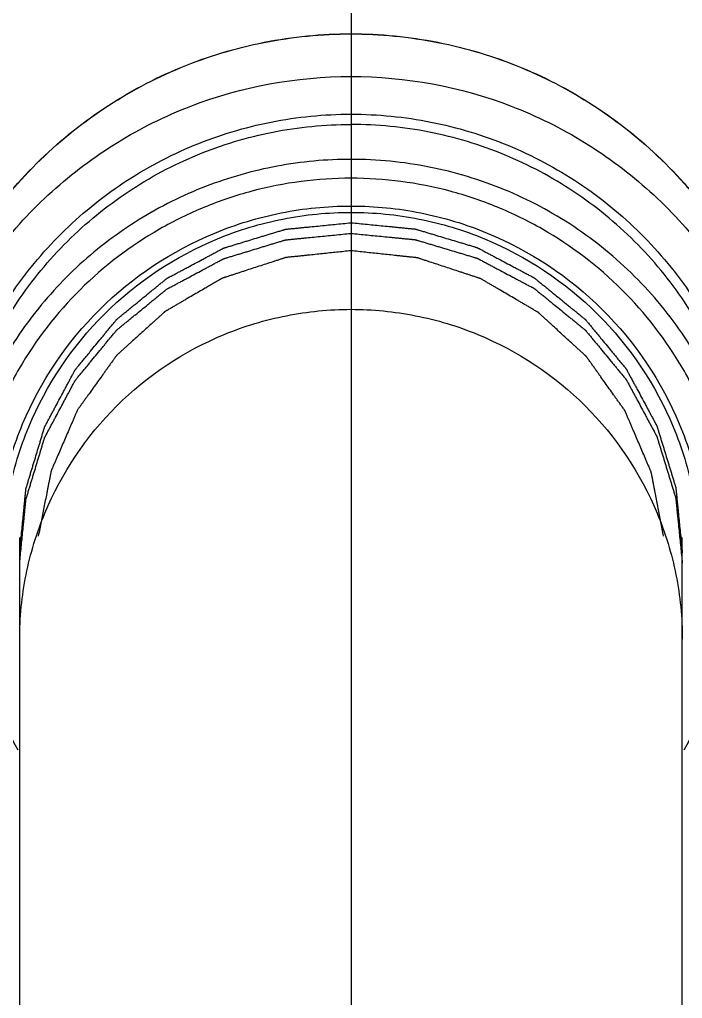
# Model space of a CAD drawing. Header units: millimetres. Extents: x 18456 to 179493, y -203649 to 469211.
# Drawn here: x 147819.13 to 147838.13, y 69177.69 to 69205.77 of the extents above; entities that cross this region are included whole.
import ezdxf

# ---------------------------------------------------------------- set-up
doc = ezdxf.new("R2010")
doc.units = ezdxf.units.MM
doc.layers.add('X-평면도(기본형)$0$FUR', color=6, linetype='Continuous', true_color=0xff00ff)
doc.layers.add('X-평면도(기본형)$0$TIL', color=5, linetype='Continuous', true_color=0x0000ff)

# ---------------------------------------------------------------- blocks, each defined once
blk = doc.blocks.new('X-평면도(기본형)$0$A$C5C7666B6')
at = {"layer": 'X-평면도(기본형)$0$FUR'}
for p, q in [((94.3, 134.855), (499.834, 134.855)), ((94.3, 115.855), (499.834, 115.855))]:
    blk.add_line(p, q, dxfattribs=at)
at = {"layer": 'X-평면도(기본형)$0$FUR', "color": 1, "true_color": 0xff0000}
blk.add_line((600.324, 125.355), (-4.7, 125.355), dxfattribs=at)
at = {"layer": 'X-평면도(기본형)$0$FUR', "color": 8, "true_color": 0x808080}
for p, q in [((509.342, 125.375), (509.342, 125.355)), ((509.342, 125.355), (509.342, 125.335))]:
    blk.add_line(p, q, dxfattribs=at)
at = {"layer": 'X-평면도(기본형)$0$FUR'}
for points, knots in [([(506.488, 225.349), (509.723, 225.311), (516.193, 224.918), (525.79, 223.384), (535.195, 220.92), (547.348, 216.43), (561.636, 208.617), (574.137, 198.174), (582.777, 188.498), (588.53, 180.634), (593.493, 172.245), (598.991, 160.477), (603.681, 144.84), (605.577, 125.355), (603.681, 105.871), (598.991, 90.234), (593.493, 78.466), (588.53, 70.077), (582.777, 62.213), (574.137, 52.536), (561.636, 42.093), (547.348, 34.281), (535.195, 29.791), (525.79, 27.326), (516.193, 25.793), (509.723, 25.4), (506.488, 25.362)], [0, 0, 0, 0, 9.704044, 19.408413, 29.114376, 38.822375, 58.223461, 77.637883, 87.362023, 97.089691, 106.820675, 116.55464, 136.006656, 155.464112, 174.921567, 194.373583, 204.107549, 213.838533, 223.566201, 233.29034, 252.704763, 272.105849, 281.813848, 291.519811, 301.22418, 310.928224, 310.928224, 310.928224, 310.928224]), ([(506.49, 225.355), (509.749, 225.355), (516.272, 225.034), (525.958, 223.591), (535.459, 221.202), (547.744, 216.791), (562.204, 209.035), (574.87, 198.596), (583.628, 188.894), (589.462, 180.999), (594.496, 172.568), (600.074, 160.73), (604.834, 144.985), (606.758, 125.355), (604.834, 105.726), (600.074, 89.981), (594.496, 78.143), (589.462, 69.712), (583.628, 61.817), (574.87, 52.115), (562.204, 41.676), (547.744, 33.92), (535.459, 29.508), (525.958, 27.119), (516.272, 25.677), (509.749, 25.355), (506.49, 25.355)], [0, 0, 0, 0, 9.777476, 19.555448, 29.334905, 39.116282, 58.663277, 78.223194, 88.020203, 97.820659, 107.62436, 117.430982, 137.027654, 156.629669, 176.231683, 195.828356, 205.634977, 215.438678, 225.239134, 235.036144, 254.59606, 274.143055, 283.924432, 293.703889, 303.481861, 313.259337, 313.259337, 313.259337, 313.259337]), ([(506.49, 25.355), (509.748, 25.355), (516.271, 25.677), (525.956, 27.119), (535.456, 29.508), (547.74, 33.919), (562.199, 41.675), (574.863, 52.114), (583.621, 61.815), (589.454, 69.71), (594.488, 78.142), (600.067, 89.98), (604.827, 105.725), (606.751, 125.355), (604.827, 144.985), (600.067, 160.731), (594.488, 172.569), (589.454, 181), (583.621, 188.896), (574.863, 198.597), (562.199, 209.036), (547.74, 216.791), (535.456, 221.203), (525.956, 223.591), (516.271, 225.034), (509.748, 225.355), (506.49, 225.355)], [0, 0, 0, 0, 9.776364, 19.553252, 29.331682, 39.112113, 58.657544, 78.216431, 88.013141, 97.81344, 107.617118, 117.423837, 137.020988, 156.6237, 176.226412, 195.823564, 205.630282, 215.43396, 225.234259, 235.030969, 254.589856, 274.135287, 283.915718, 293.694148, 303.471036, 313.2474, 313.2474, 313.2474, 313.2474]), ([(505.151, 223.355), (508.345, 223.355), (514.736, 223.04), (524.228, 221.627), (533.538, 219.286), (545.576, 214.962), (559.746, 207.362), (572.157, 197.132), (580.74, 187.625), (586.456, 179.887), (591.389, 171.625), (596.856, 160.024), (601.521, 144.593), (603.407, 125.355), (601.521, 106.118), (596.856, 90.687), (591.389, 79.086), (586.456, 70.823), (580.74, 63.086), (572.157, 53.579), (559.746, 43.349), (545.576, 35.748), (533.538, 31.425), (524.228, 29.084), (514.736, 27.67), (508.345, 27.355), (505.151, 27.355)], [0, 0, 0, 0, 9.580832, 19.162183, 28.745044, 38.329867, 57.48439, 76.652099, 86.252876, 95.857169, 105.464774, 115.075358, 134.280568, 153.491226, 172.701884, 191.907094, 201.517678, 211.125283, 220.729576, 230.330353, 249.498062, 268.652585, 278.237408, 287.820269, 297.40162, 306.982452, 306.982452, 306.982452, 306.982452]), ([(496.915, 134.855), (497.533, 134.855), (498.774, 134.732), (501.149, 134.01), (503.785, 132.247), (505.538, 129.603), (506.256, 127.221), (506.379, 125.976), (506.379, 125.355)], [0, 0, 0, 0, 1.855306, 3.711143, 7.408112, 11.110478, 12.972179, 14.834466, 14.834466, 14.834466, 14.834466]), ([(506.379, 125.355), (506.379, 124.735), (506.256, 123.489), (505.538, 121.108), (503.785, 118.463), (501.149, 116.7), (498.774, 115.978), (497.533, 115.855), (496.915, 115.855)], [0, 0, 0, 0, 1.862287, 3.723988, 7.426354, 11.123323, 12.97916, 14.834466, 14.834466, 14.834466, 14.834466])]:
    blk.add_open_spline(points, degree=3, knots=knots, dxfattribs=at)
at = {"layer": 'X-평면도(기본형)$0$FUR', "color": 8, "true_color": 0x808080}
for points, knots in [([(505.151, 218.83), (508.197, 218.83), (514.294, 218.529), (523.347, 217.181), (532.227, 214.948), (543.709, 210.824), (557.224, 203.575), (569.063, 193.817), (577.249, 184.749), (582.702, 177.369), (587.407, 169.488), (592.621, 158.423), (597.071, 143.704), (598.869, 125.355), (597.071, 107.006), (592.621, 92.288), (587.407, 81.223), (582.702, 73.342), (577.249, 65.962), (569.063, 56.893), (557.224, 47.136), (543.709, 39.886), (532.227, 35.763), (523.347, 33.53), (514.294, 32.182), (508.197, 31.881), (505.151, 31.881)], [0, 0, 0, 0, 9.138387, 18.277263, 27.417585, 36.559773, 54.829728, 73.112259, 82.269666, 91.430426, 100.594346, 109.761107, 128.079407, 146.402904, 164.726401, 183.044702, 192.211463, 201.375383, 210.536143, 219.693549, 237.976081, 256.246036, 265.388224, 274.528546, 283.667422, 292.805809, 292.805809, 292.805809, 292.805809]), ([(505.151, 218.83), (508.196, 218.828), (514.291, 218.525), (523.34, 217.173), (532.216, 214.937), (543.694, 210.81), (557.202, 203.558), (569.034, 193.8), (577.215, 184.733), (582.665, 177.354), (587.367, 169.475), (592.578, 158.412), (597.025, 143.699), (598.822, 125.355), (597.025, 107.012), (592.578, 92.298), (587.367, 81.236), (582.665, 73.356), (577.215, 65.977), (569.034, 56.91), (557.202, 47.152), (543.694, 39.901), (532.216, 35.774), (523.34, 33.538), (514.291, 32.186), (508.196, 31.883), (505.151, 31.881)], [0, 0, 0, 0, 9.135495, 18.271465, 27.408885, 36.548172, 54.812346, 73.089092, 82.243592, 91.401443, 100.562452, 109.726299, 128.038787, 146.356467, 164.674146, 182.986634, 192.150482, 201.31149, 210.469342, 219.623841, 237.900587, 256.164762, 265.304048, 274.441468, 283.577438, 292.712933, 292.712933, 292.712933, 292.712933]), ([(505.017, 217.866), (508.032, 217.866), (514.066, 217.568), (523.026, 216.234), (531.814, 214.024), (543.178, 209.943), (556.554, 202.768), (568.27, 193.111), (576.372, 184.137), (581.768, 176.833), (586.425, 169.033), (591.586, 158.081), (595.989, 143.515), (597.769, 125.355), (595.989, 107.196), (591.586, 92.629), (586.425, 81.678), (581.768, 73.878), (576.372, 66.574), (568.27, 57.599), (556.554, 47.942), (543.178, 40.768), (531.814, 36.687), (523.026, 34.477), (514.066, 33.143), (508.032, 32.845), (505.017, 32.845)], [0, 0, 0, 0, 9.044139, 18.088762, 27.134816, 36.182717, 54.264246, 72.358223, 81.421185, 90.487467, 99.556875, 108.629096, 126.758472, 144.892991, 163.027511, 181.156887, 190.229108, 199.298516, 208.364798, 217.42776, 235.521736, 253.603266, 262.651166, 271.69722, 280.741843, 289.785983, 289.785983, 289.785983, 289.785983]), ([(504.817, 96.535), (506.694, 96.535), (510.457, 96.907), (515.876, 98.558), (520.873, 101.239), (525.251, 104.847), (528.844, 109.242), (531.514, 114.257), (533.158, 119.697), (533.713, 125.355), (533.158, 131.013), (531.514, 136.454), (528.844, 141.469), (525.251, 145.864), (520.873, 149.472), (515.876, 152.153), (510.457, 153.804), (506.694, 154.176), (504.817, 154.176)], [0, 0, 0, 0, 5.628479, 11.258519, 16.891545, 22.528452, 28.169555, 33.814531, 39.462468, 45.112005, 50.761543, 56.40948, 62.054455, 67.695558, 73.332465, 78.965492, 84.595532, 90.22401, 90.22401, 90.22401, 90.22401]), ([(504.381, 149.355), (505.936, 149.342), (509.051, 149.011), (513.533, 147.614), (517.66, 145.37), (521.274, 142.365), (524.239, 138.713), (526.44, 134.553), (527.796, 130.043), (528.253, 125.355), (527.796, 120.667), (526.44, 116.158), (524.239, 111.998), (521.274, 108.345), (517.66, 105.34), (513.533, 103.096), (509.051, 101.7), (505.936, 101.368), (504.381, 101.356)], [0, 0, 0, 0, 4.663682, 9.328603, 13.996016, 18.666643, 23.340729, 28.017998, 32.697699, 37.378716, 42.059733, 46.739434, 51.416703, 56.090789, 60.761416, 65.428829, 70.09375, 74.757432, 74.757432, 74.757432, 74.757432]), ([(504.382, 101.355), (505.944, 101.355), (509.078, 101.665), (513.591, 103.04), (517.752, 105.272), (521.398, 108.277), (524.39, 111.937), (526.613, 116.113), (527.982, 120.644), (528.445, 125.355), (527.982, 130.067), (526.613, 134.598), (524.39, 138.774), (521.398, 142.434), (517.752, 145.438), (513.591, 147.671), (509.078, 149.046), (505.944, 149.355), (504.382, 149.355)], [0, 0, 0, 0, 4.687123, 9.375526, 14.066424, 18.760557, 23.458182, 28.159031, 32.862345, 37.566996, 42.271647, 46.974962, 51.67581, 56.373436, 61.067568, 65.758467, 70.446869, 75.133993, 75.133993, 75.133993, 75.133993]), ([(504.105, 148.355), (505.602, 148.355), (508.606, 148.059), (512.931, 146.741), (516.918, 144.602), (520.412, 141.722), (523.28, 138.215), (525.41, 134.213), (526.722, 129.871), (527.165, 125.355), (526.722, 120.84), (525.41, 116.498), (523.28, 112.496), (520.412, 108.988), (516.918, 106.109), (512.931, 103.97), (508.606, 102.652), (505.602, 102.355), (504.105, 102.355)], [0, 0, 0, 0, 4.491832, 8.984874, 13.480319, 17.978864, 22.480754, 26.985735, 31.493081, 36.001704, 40.510327, 45.017673, 49.522654, 54.024544, 58.523089, 63.018534, 67.511576, 72.003408, 72.003408, 72.003408, 72.003408]), ([(504.102, 145.286), (505.331, 145.184), (507.776, 144.747), (511.256, 143.424), (514.433, 141.478), (517.196, 138.976), (519.45, 136.004), (521.118, 132.665), (522.143, 129.074), (522.488, 125.355), (522.143, 121.636), (521.118, 118.046), (519.45, 114.707), (517.196, 111.735), (514.433, 109.233), (511.256, 107.287), (507.776, 105.963), (505.331, 105.527), (504.102, 105.424)], [0, 0, 0, 0, 3.700466, 7.402152, 11.105884, 14.812126, 18.52097, 22.232161, 25.945117, 29.659023, 33.372928, 37.085885, 40.797076, 44.50592, 48.212161, 51.915893, 55.61758, 59.318046, 59.318046, 59.318046, 59.318046]), ([(504.105, 145.355), (505.407, 145.355), (508.019, 145.097), (511.779, 143.952), (515.247, 142.091), (518.285, 139.588), (520.779, 136.537), (522.631, 133.057), (523.772, 129.282), (524.157, 125.355), (523.772, 121.429), (522.631, 117.653), (520.779, 114.173), (518.285, 111.123), (515.247, 108.62), (511.779, 106.759), (508.019, 105.613), (505.407, 105.355), (504.105, 105.355)], [0, 0, 0, 0, 3.905959, 7.812939, 11.722021, 15.633797, 19.548483, 23.465858, 27.385287, 31.305829, 35.226371, 39.145799, 43.063174, 46.977861, 50.889637, 54.798719, 58.705699, 62.611657, 62.611657, 62.611657, 62.611657]), ([(502.275, 143.355), (503.447, 143.355), (505.797, 143.123), (509.182, 142.092), (512.302, 140.418), (515.037, 138.164), (517.281, 135.419), (518.948, 132.287), (519.975, 128.889), (520.322, 125.355), (519.975, 121.822), (518.948, 118.424), (517.281, 115.292), (515.037, 112.546), (512.302, 110.293), (509.182, 108.619), (505.797, 107.587), (503.447, 107.355), (502.275, 107.355)], [0, 0, 0, 0, 3.515356, 7.031639, 10.549815, 14.070414, 17.593632, 21.119271, 24.646757, 28.175246, 31.703734, 35.231221, 38.756859, 42.280078, 45.800677, 49.318852, 52.835135, 56.350492, 56.350492, 56.350492, 56.350492]), ([(501.574, 138.047), (502.35, 137.972), (503.892, 137.677), (506.082, 136.818), (508.079, 135.57), (509.813, 133.976), (511.227, 132.09), (512.619, 129.28), (513.352, 125.355), (512.619, 121.431), (511.227, 118.621), (509.813, 116.734), (508.079, 115.141), (506.082, 113.893), (503.892, 113.034), (502.35, 112.739), (501.574, 112.664)], [0, 0, 0, 0, 2.338657, 4.678101, 7.018844, 9.361168, 11.705121, 14.050536, 18.724371, 23.398206, 25.743621, 28.087575, 30.429898, 32.770641, 35.110086, 37.448743, 37.448743, 37.448743, 37.448743]), ([(501.578, 138.105), (502.408, 138.105), (504.073, 137.941), (506.472, 137.21), (508.683, 136.024), (510.621, 134.428), (512.211, 132.483), (513.392, 130.265), (514.119, 127.858), (514.365, 125.355), (514.119, 122.853), (513.392, 120.446), (512.211, 118.227), (510.621, 116.283), (508.683, 114.687), (506.472, 113.5), (504.073, 112.77), (502.408, 112.605), (501.578, 112.605)], [0, 0, 0, 0, 2.491143, 4.982791, 7.475602, 9.969871, 12.465716, 14.963016, 17.461431, 19.960448, 22.459465, 24.957879, 27.455179, 29.951024, 32.445292, 34.938103, 37.429751, 39.920894, 39.920894, 39.920894, 39.920894]), ([(501.578, 138.105), (502.408, 138.105), (504.072, 137.941), (506.47, 137.21), (508.68, 136.024), (510.617, 134.428), (512.207, 132.484), (513.388, 130.265), (514.115, 127.858), (514.361, 125.355), (514.115, 122.852), (513.388, 120.445), (512.207, 118.227), (510.617, 116.282), (508.68, 114.686), (506.47, 113.5), (504.072, 112.77), (502.408, 112.605), (501.578, 112.605)], [0, 0, 0, 0, 2.490067, 4.980746, 7.472787, 9.966545, 12.462158, 14.959483, 17.45812, 19.957464, 22.456809, 24.955445, 27.452771, 29.948384, 32.442142, 34.934183, 37.424862, 39.914929, 39.914929, 39.914929, 39.914929]), ([(500.27, 137.105), (501.035, 137.105), (502.569, 136.954), (504.779, 136.281), (506.816, 135.188), (508.601, 133.717), (510.066, 131.925), (511.154, 129.88), (511.825, 127.662), (512.051, 125.355), (511.825, 123.049), (511.154, 120.83), (510.066, 118.786), (508.601, 116.994), (506.816, 115.523), (504.779, 114.43), (502.569, 113.757), (501.035, 113.605), (500.27, 113.605)], [0, 0, 0, 0, 2.294768, 4.590091, 6.88668, 9.184851, 11.484729, 13.786188, 16.088853, 18.392171, 20.69549, 22.998155, 25.299613, 27.599492, 29.897662, 32.194252, 34.489574, 36.784343, 36.784343, 36.784343, 36.784343]), ([(510.681, 125.355), (510.681, 126.065), (510.549, 127.488), (509.963, 129.547), (509.008, 131.463), (507.719, 133.17), (506.138, 134.608), (504.319, 135.729), (502.326, 136.495), (500.925, 136.75), (500.22, 136.812)], [0, 0, 0, 0, 2.129513, 4.259233, 6.38727, 8.514242, 10.639658, 12.763664, 14.886478, 17.008503, 17.008503, 17.008503, 17.008503]), ([(500.227, 136.855), (500.975, 136.855), (502.477, 136.707), (504.639, 136.048), (506.633, 134.978), (508.38, 133.539), (509.814, 131.785), (510.879, 129.784), (511.535, 127.613), (511.683, 126.107), (511.683, 125.355)], [0, 0, 0, 0, 2.245902, 4.492411, 6.740092, 8.989376, 11.240398, 13.492454, 15.747128, 18.000727, 18.000727, 18.000727, 18.000727]), ([(510.139, 125.355), (510.139, 126.31), (509.95, 127.753), (509.337, 129.568), (508.495, 131.288), (507.033, 133.208), (505.124, 134.684), (503.413, 135.536), (501.606, 136.157), (499.218, 136.481), (496.356, 136.114), (494.571, 135.38), (493.745, 134.907)], [0, 0, 0, 0, 2.865177, 4.300289, 5.734772, 8.596097, 11.454543, 12.885859, 14.316689, 17.171279, 20.025849, 22.881808, 22.881808, 22.881808, 22.881808]), ([(499.198, 135.355), (499.849, 135.355), (501.155, 135.226), (503.655, 134.466), (506.429, 132.61), (508.275, 129.827), (509.031, 127.319), (509.16, 126.009), (509.16, 125.355)], [0, 0, 0, 0, 1.952958, 3.906467, 7.797983, 11.695112, 13.6551, 15.615189, 15.615189, 15.615189, 15.615189]), ([(499.22, 135.555), (499.882, 135.553), (501.209, 135.417), (503.747, 134.637), (506.562, 132.747), (508.437, 129.918), (509.208, 127.371), (509.341, 126.039), (509.342, 125.375)], [0, 0, 0, 0, 1.984598, 3.969763, 7.924481, 11.884884, 13.876607, 15.868494, 15.868494, 15.868494, 15.868494]), ([(499.094, 134.855), (499.17, 134.848), (499.323, 134.833), (499.553, 134.81), (499.783, 134.787), (500.013, 134.765), (500.204, 134.746), (500.357, 134.731), (500.472, 134.72), (500.568, 134.71), (500.645, 134.703), (500.702, 134.697), (500.759, 134.691), (500.807, 134.687), (500.846, 134.683), (500.87, 134.681), (500.889, 134.679), (500.903, 134.677), (500.915, 134.676), (500.923, 134.675), (500.928, 134.675), (500.932, 134.675), (500.935, 134.673), (500.94, 134.672), (500.948, 134.67), (500.959, 134.666), (500.973, 134.662), (500.992, 134.656), (501.015, 134.649), (501.051, 134.638), (501.098, 134.624), (501.153, 134.607), (501.208, 134.591), (501.282, 134.568), (501.374, 134.54), (501.484, 134.507), (501.632, 134.462), (501.816, 134.406), (502, 134.351), (502.147, 134.306), (502.258, 134.272), (502.35, 134.245), (502.424, 134.222), (502.479, 134.206), (502.534, 134.189), (502.58, 134.175), (502.617, 134.164), (502.64, 134.157), (502.659, 134.151), (502.672, 134.147), (502.684, 134.143), (502.692, 134.141), (502.696, 134.14), (502.7, 134.139), (502.703, 134.137), (502.707, 134.135), (502.715, 134.131), (502.725, 134.125), (502.738, 134.118), (502.755, 134.109), (502.776, 134.098), (502.81, 134.08), (502.853, 134.057), (502.904, 134.03), (502.955, 134.003), (503.023, 133.966), (503.108, 133.921), (503.21, 133.867), (503.345, 133.794), (503.515, 133.703), (503.685, 133.613), (503.821, 133.54), (503.923, 133.486), (504.008, 133.44), (504.076, 133.404), (504.127, 133.377), (504.178, 133.35), (504.22, 133.327), (504.254, 133.309), (504.276, 133.298), (504.293, 133.288), (504.305, 133.282), (504.316, 133.276), (504.323, 133.272), (504.328, 133.27), (504.331, 133.268), (504.334, 133.266), (504.337, 133.263), (504.344, 133.257), (504.354, 133.249), (504.365, 133.24), (504.38, 133.228), (504.399, 133.212), (504.429, 133.187), (504.467, 133.156), (504.513, 133.119), (504.558, 133.081), (504.619, 133.032), (504.694, 132.969), (504.785, 132.895), (504.907, 132.795), (505.058, 132.67), (505.21, 132.546), (505.331, 132.446), (505.422, 132.372), (505.498, 132.309), (505.558, 132.26), (505.604, 132.222), (505.649, 132.185), (505.687, 132.154), (505.717, 132.129), (505.736, 132.113), (505.751, 132.101), (505.763, 132.092), (505.772, 132.084), (505.779, 132.078), (505.783, 132.075), (505.786, 132.073), (505.788, 132.07), (505.791, 132.066), (505.796, 132.06), (505.804, 132.05), (505.813, 132.039), (505.825, 132.024), (505.84, 132.006), (505.865, 131.976), (505.895, 131.939), (505.932, 131.894), (505.969, 131.849), (506.018, 131.789), (506.079, 131.715), (506.152, 131.625), (506.25, 131.506), (506.372, 131.357), (506.494, 131.207), (506.592, 131.088), (506.665, 130.998), (506.726, 130.924), (506.775, 130.864), (506.811, 130.819), (506.848, 130.774), (506.878, 130.737), (506.903, 130.707), (506.918, 130.689), (506.93, 130.674), (506.94, 130.663), (506.947, 130.653), (506.953, 130.647), (506.956, 130.643), (506.958, 130.64), (506.96, 130.637), (506.962, 130.633), (506.966, 130.625), (506.972, 130.615), (506.978, 130.602), (506.987, 130.585), (506.999, 130.564), (507.017, 130.53), (507.04, 130.487), (507.067, 130.436), (507.094, 130.385), (507.131, 130.317), (507.176, 130.232), (507.231, 130.13), (507.303, 129.993), (507.394, 129.823), (507.485, 129.653), (507.558, 129.517), (507.612, 129.415), (507.658, 129.33), (507.694, 129.261), (507.722, 129.21), (507.749, 129.159), (507.772, 129.117), (507.79, 129.083), (507.801, 129.061), (507.81, 129.044), (507.817, 129.032), (507.823, 129.021), (507.827, 129.014), (507.829, 129.009), (507.831, 129.006), (507.832, 129.003), (507.833, 128.998), (507.836, 128.99), (507.839, 128.978), (507.843, 128.965), (507.849, 128.946), (507.856, 128.923), (507.867, 128.886), (507.881, 128.84), (507.898, 128.785), (507.915, 128.729), (507.938, 128.655), (507.966, 128.563), (507.999, 128.452), (508.044, 128.304), (508.101, 128.12), (508.157, 127.935), (508.202, 127.787), (508.236, 127.676), (508.264, 127.584), (508.286, 127.51), (508.303, 127.455), (508.32, 127.399), (508.334, 127.353), (508.345, 127.316), (508.352, 127.293), (508.358, 127.275), (508.362, 127.261), (508.366, 127.249), (508.368, 127.241), (508.37, 127.237), (508.371, 127.233), (508.371, 127.229), (508.372, 127.225), (508.372, 127.216), (508.374, 127.204), (508.375, 127.189), (508.377, 127.17), (508.379, 127.145), (508.383, 127.106), (508.388, 127.057), (508.394, 126.998), (508.4, 126.94), (508.408, 126.861), (508.417, 126.764), (508.429, 126.646), (508.445, 126.49), (508.464, 126.294), (508.487, 126.059), (508.511, 125.825), (508.534, 125.59), (508.55, 125.434), (508.557, 125.355)], [0, 0, 0, 0, 0.230886, 0.461772, 0.692658, 0.923544, 1.154429, 1.269872, 1.385315, 1.500758, 1.55848, 1.616201, 1.673923, 1.731644, 1.760505, 1.789366, 1.803796, 1.818226, 1.832657, 1.839872, 1.843479, 1.847087, 1.850696, 1.854304, 1.861522, 1.875956, 1.89039, 1.904825, 1.933694, 1.962563, 2.020301, 2.078038, 2.135776, 2.193514, 2.30899, 2.424465, 2.539941, 2.770892, 3.001843, 3.117319, 3.232795, 3.34827, 3.406008, 3.463746, 3.521484, 3.579222, 3.608091, 3.636959, 3.651394, 3.665828, 3.680263, 3.68748, 3.691089, 3.694697, 3.698308, 3.701918, 3.709139, 3.723581, 3.738023, 3.752465, 3.781349, 3.810233, 3.868001, 3.925769, 3.983537, 4.041306, 4.156842, 4.272378, 4.387914, 4.618986, 4.850058, 4.965594, 5.08113, 5.196666, 5.254434, 5.312202, 5.36997, 5.427738, 5.456622, 5.485506, 5.499948, 5.51439, 5.528832, 5.536053, 5.539664, 5.543274, 5.546952, 5.550629, 5.557984, 5.572693, 5.587402, 5.602111, 5.63153, 5.660948, 5.719785, 5.778622, 5.837459, 5.896295, 6.013969, 6.131643, 6.249316, 6.484664, 6.720011, 6.837685, 6.955358, 7.073032, 7.131869, 7.190706, 7.249542, 7.308379, 7.337798, 7.367216, 7.381925, 7.396634, 7.411344, 7.418698, 7.422376, 7.426053, 7.429669, 7.433284, 7.440516, 7.454978, 7.469441, 7.483904, 7.51283, 7.541755, 7.599606, 7.657457, 7.715308, 7.77316, 7.888862, 8.004564, 8.120266, 8.351671, 8.583075, 8.698777, 8.81448, 8.930182, 8.988033, 9.045884, 9.103735, 9.161586, 9.190512, 9.219438, 9.2339, 9.248363, 9.262826, 9.270057, 9.273673, 9.277289, 9.280907, 9.284525, 9.291761, 9.306234, 9.320707, 9.335179, 9.364125, 9.39307, 9.450961, 9.508851, 9.566742, 9.624633, 9.740414, 9.856196, 9.971977, 10.20354, 10.435102, 10.550884, 10.666665, 10.782447, 10.840337, 10.898228, 10.956119, 11.014009, 11.042955, 11.0719, 11.086373, 11.100845, 11.115318, 11.122554, 11.126172, 11.129791, 11.133411, 11.137031, 11.144271, 11.158751, 11.173231, 11.187712, 11.216672, 11.245633, 11.303554, 11.361475, 11.419396, 11.477317, 11.593159, 11.709001, 11.824843, 12.056527, 12.288211, 12.404053, 12.519895, 12.635737, 12.693659, 12.75158, 12.809501, 12.867422, 12.896382, 12.925343, 12.939823, 12.954303, 12.968783, 12.976024, 12.979644, 12.983264, 12.986949, 12.990635, 12.998006, 13.012748, 13.02749, 13.042233, 13.071717, 13.101201, 13.16017, 13.219139, 13.278108, 13.337077, 13.455015, 13.572953, 13.690891, 13.926766, 14.162642, 14.398517, 14.634393, 14.870269, 14.870269, 14.870269, 14.870269]), ([(499.399, 134.855), (499.475, 134.848), (499.628, 134.833), (499.858, 134.81), (500.088, 134.787), (500.318, 134.765), (500.509, 134.746), (500.662, 134.731), (500.777, 134.72), (500.873, 134.71), (500.95, 134.703), (501.007, 134.697), (501.064, 134.691), (501.112, 134.687), (501.151, 134.683), (501.175, 134.681), (501.194, 134.679), (501.208, 134.677), (501.22, 134.676), (501.228, 134.675), (501.233, 134.675), (501.237, 134.675), (501.24, 134.673), (501.245, 134.672), (501.253, 134.67), (501.264, 134.666), (501.278, 134.662), (501.297, 134.656), (501.32, 134.649), (501.357, 134.638), (501.403, 134.624), (501.458, 134.607), (501.513, 134.591), (501.587, 134.568), (501.679, 134.54), (501.789, 134.507), (501.937, 134.462), (502.121, 134.406), (502.305, 134.351), (502.452, 134.306), (502.563, 134.272), (502.655, 134.245), (502.729, 134.222), (502.784, 134.206), (502.839, 134.189), (502.885, 134.175), (502.922, 134.164), (502.945, 134.157), (502.964, 134.151), (502.977, 134.147), (502.989, 134.143), (502.997, 134.141), (503.002, 134.14), (503.005, 134.139), (503.008, 134.137), (503.012, 134.135), (503.02, 134.131), (503.03, 134.125), (503.043, 134.118), (503.06, 134.109), (503.081, 134.098), (503.115, 134.08), (503.158, 134.057), (503.209, 134.03), (503.26, 134.003), (503.328, 133.966), (503.413, 133.921), (503.515, 133.867), (503.651, 133.794), (503.82, 133.703), (503.99, 133.613), (504.126, 133.54), (504.228, 133.486), (504.313, 133.44), (504.381, 133.404), (504.432, 133.377), (504.483, 133.35), (504.525, 133.327), (504.559, 133.309), (504.581, 133.298), (504.598, 133.288), (504.61, 133.282), (504.621, 133.276), (504.628, 133.272), (504.633, 133.27), (504.636, 133.268), (504.639, 133.266), (504.642, 133.263), (504.649, 133.257), (504.659, 133.249), (504.67, 133.24), (504.685, 133.228), (504.704, 133.212), (504.734, 133.187), (504.772, 133.156), (504.818, 133.119), (504.863, 133.081), (504.924, 133.032), (505, 132.969), (505.09, 132.895), (505.212, 132.795), (505.363, 132.67), (505.515, 132.546), (505.636, 132.446), (505.727, 132.372), (505.803, 132.309), (505.863, 132.26), (505.909, 132.222), (505.954, 132.185), (505.992, 132.154), (506.022, 132.129), (506.041, 132.113), (506.056, 132.101), (506.068, 132.092), (506.077, 132.084), (506.084, 132.078), (506.088, 132.075), (506.091, 132.073), (506.093, 132.07), (506.096, 132.066), (506.101, 132.06), (506.109, 132.05), (506.118, 132.039), (506.13, 132.024), (506.146, 132.006), (506.17, 131.976), (506.2, 131.939), (506.237, 131.894), (506.274, 131.849), (506.323, 131.789), (506.384, 131.715), (506.457, 131.625), (506.555, 131.506), (506.677, 131.357), (506.799, 131.207), (506.897, 131.088), (506.97, 130.998), (507.031, 130.924), (507.08, 130.864), (507.116, 130.819), (507.153, 130.774), (507.184, 130.737), (507.208, 130.707), (507.223, 130.689), (507.235, 130.674), (507.245, 130.663), (507.252, 130.653), (507.258, 130.647), (507.261, 130.643), (507.263, 130.64), (507.265, 130.637), (507.267, 130.633), (507.271, 130.625), (507.277, 130.615), (507.283, 130.602), (507.292, 130.585), (507.304, 130.564), (507.322, 130.53), (507.345, 130.487), (507.372, 130.436), (507.399, 130.385), (507.436, 130.317), (507.481, 130.232), (507.536, 130.13), (507.608, 129.993), (507.699, 129.823), (507.79, 129.653), (507.863, 129.517), (507.918, 129.415), (507.963, 129.33), (507.999, 129.261), (508.027, 129.21), (508.054, 129.159), (508.077, 129.117), (508.095, 129.083), (508.106, 129.061), (508.115, 129.044), (508.122, 129.032), (508.128, 129.021), (508.132, 129.014), (508.134, 129.009), (508.136, 129.006), (508.137, 129.003), (508.138, 128.998), (508.141, 128.99), (508.144, 128.978), (508.148, 128.965), (508.154, 128.946), (508.161, 128.923), (508.172, 128.886), (508.186, 128.84), (508.203, 128.785), (508.22, 128.729), (508.243, 128.655), (508.271, 128.563), (508.304, 128.452), (508.349, 128.304), (508.406, 128.12), (508.462, 127.935), (508.507, 127.787), (508.541, 127.676), (508.569, 127.584), (508.591, 127.51), (508.608, 127.455), (508.625, 127.399), (508.639, 127.353), (508.65, 127.316), (508.657, 127.293), (508.663, 127.275), (508.667, 127.261), (508.671, 127.249), (508.673, 127.241), (508.675, 127.237), (508.676, 127.233), (508.676, 127.229), (508.677, 127.225), (508.677, 127.216), (508.679, 127.204), (508.68, 127.189), (508.682, 127.17), (508.685, 127.145), (508.688, 127.106), (508.693, 127.057), (508.699, 126.998), (508.705, 126.94), (508.713, 126.861), (508.722, 126.764), (508.734, 126.646), (508.75, 126.49), (508.769, 126.294), (508.792, 126.059), (508.816, 125.825), (508.839, 125.59), (508.855, 125.434), (508.862, 125.355)], [0, 0, 0, 0, 0.230886, 0.461772, 0.692658, 0.923544, 1.154429, 1.269872, 1.385315, 1.500758, 1.55848, 1.616201, 1.673923, 1.731644, 1.760505, 1.789366, 1.803796, 1.818226, 1.832657, 1.839872, 1.843479, 1.847087, 1.850696, 1.854304, 1.861522, 1.875956, 1.89039, 1.904825, 1.933694, 1.962563, 2.020301, 2.078038, 2.135776, 2.193514, 2.30899, 2.424465, 2.539941, 2.770892, 3.001843, 3.117319, 3.232795, 3.34827, 3.406008, 3.463746, 3.521484, 3.579222, 3.608091, 3.636959, 3.651394, 3.665828, 3.680263, 3.68748, 3.691089, 3.694697, 3.698308, 3.701918, 3.709139, 3.723581, 3.738023, 3.752465, 3.781349, 3.810233, 3.868001, 3.925769, 3.983537, 4.041306, 4.156842, 4.272378, 4.387914, 4.618986, 4.850058, 4.965594, 5.08113, 5.196666, 5.254434, 5.312202, 5.36997, 5.427738, 5.456622, 5.485506, 5.499948, 5.51439, 5.528832, 5.536053, 5.539664, 5.543274, 5.546952, 5.550629, 5.557984, 5.572693, 5.587402, 5.602111, 5.63153, 5.660948, 5.719785, 5.778622, 5.837459, 5.896295, 6.013969, 6.131643, 6.249316, 6.484664, 6.720011, 6.837685, 6.955358, 7.073032, 7.131869, 7.190706, 7.249542, 7.308379, 7.337798, 7.367216, 7.381925, 7.396634, 7.411344, 7.418698, 7.422376, 7.426053, 7.429669, 7.433284, 7.440516, 7.454978, 7.469441, 7.483904, 7.51283, 7.541755, 7.599606, 7.657457, 7.715308, 7.77316, 7.888862, 8.004564, 8.120266, 8.351671, 8.583075, 8.698777, 8.81448, 8.930182, 8.988033, 9.045884, 9.103735, 9.161586, 9.190512, 9.219438, 9.2339, 9.248363, 9.262826, 9.270057, 9.273673, 9.277289, 9.280907, 9.284525, 9.291761, 9.306234, 9.320707, 9.335179, 9.364125, 9.39307, 9.450961, 9.508851, 9.566742, 9.624633, 9.740414, 9.856196, 9.971977, 10.20354, 10.435102, 10.550884, 10.666665, 10.782447, 10.840337, 10.898228, 10.956119, 11.014009, 11.042955, 11.0719, 11.086373, 11.100845, 11.115318, 11.122554, 11.126172, 11.129791, 11.133411, 11.137031, 11.144271, 11.158751, 11.173231, 11.187712, 11.216672, 11.245633, 11.303554, 11.361475, 11.419396, 11.477317, 11.593159, 11.709001, 11.824843, 12.056527, 12.288211, 12.404053, 12.519895, 12.635737, 12.693659, 12.75158, 12.809501, 12.867422, 12.896382, 12.925343, 12.939823, 12.954303, 12.968783, 12.976024, 12.979644, 12.983264, 12.986949, 12.990635, 12.998006, 13.012748, 13.02749, 13.042233, 13.071717, 13.101201, 13.16017, 13.219139, 13.278108, 13.337077, 13.455015, 13.572953, 13.690891, 13.926766, 14.162642, 14.398517, 14.634393, 14.870269, 14.870269, 14.870269, 14.870269]), ([(508.059, 125.355), (508.045, 125.492), (508.024, 125.696), (507.995, 125.969), (507.974, 126.174), (507.952, 126.379), (507.934, 126.549), (507.92, 126.686), (507.909, 126.788), (507.899, 126.89), (507.89, 126.976), (507.883, 127.044), (507.877, 127.095), (507.873, 127.138), (507.87, 127.167), (507.868, 127.185), (507.866, 127.197), (507.865, 127.208), (507.864, 127.216), (507.864, 127.222), (507.864, 127.226), (507.862, 127.23), (507.86, 127.237), (507.855, 127.252), (507.848, 127.273), (507.84, 127.298), (507.832, 127.322), (507.821, 127.356), (507.803, 127.414), (507.776, 127.496), (507.732, 127.629), (507.678, 127.795), (507.614, 127.994), (507.549, 128.192), (507.495, 128.358), (507.452, 128.491), (507.419, 128.59), (507.387, 128.69), (507.36, 128.772), (507.338, 128.839), (507.322, 128.888), (507.309, 128.93), (507.298, 128.963), (507.29, 128.988), (507.283, 129.009), (507.278, 129.025), (507.275, 129.034), (507.273, 129.041), (507.272, 129.045), (507.269, 129.049), (507.265, 129.055), (507.259, 129.066), (507.245, 129.091), (507.223, 129.129), (507.196, 129.174), (507.17, 129.219), (507.135, 129.279), (507.091, 129.354), (507.039, 129.445), (506.968, 129.565), (506.881, 129.716), (506.776, 129.896), (506.688, 130.047), (506.618, 130.167), (506.565, 130.257), (506.513, 130.348), (506.46, 130.438), (506.416, 130.513), (506.381, 130.574), (506.359, 130.611), (506.342, 130.641), (506.331, 130.66), (506.322, 130.675), (506.316, 130.686), (506.311, 130.696), (506.304, 130.702), (506.299, 130.709), (506.292, 130.716), (506.28, 130.729), (506.266, 130.745), (506.248, 130.764), (506.225, 130.789), (506.196, 130.821), (506.162, 130.859), (506.127, 130.897), (506.081, 130.948), (506.024, 131.011), (505.932, 131.112), (505.816, 131.239), (505.678, 131.391), (505.54, 131.543), (505.425, 131.669), (505.333, 131.771), (505.275, 131.834), (505.229, 131.885), (505.194, 131.923), (505.16, 131.961), (505.131, 131.992), (505.108, 132.018), (505.091, 132.037), (505.076, 132.053), (505.065, 132.065), (505.057, 132.073), (505.052, 132.079), (505.046, 132.086), (505.037, 132.092), (505.026, 132.1), (505.012, 132.11), (504.995, 132.122), (504.966, 132.143), (504.931, 132.168), (504.874, 132.208), (504.804, 132.259), (504.719, 132.32), (504.634, 132.381), (504.549, 132.441), (504.436, 132.522), (504.295, 132.624), (504.125, 132.745), (503.984, 132.846), (503.871, 132.927), (503.786, 132.988), (503.715, 133.039), (503.658, 133.079), (503.616, 133.109), (503.574, 133.14), (503.538, 133.165), (503.515, 133.182), (503.505, 133.189), (503.499, 133.193), (503.495, 133.196), (503.491, 133.198), (503.485, 133.201), (503.476, 133.204), (503.46, 133.211), (503.44, 133.22), (503.416, 133.23), (503.384, 133.244), (503.344, 133.261), (503.297, 133.282), (503.233, 133.31), (503.153, 133.344), (503.057, 133.385), (502.962, 133.427), (502.834, 133.482), (502.675, 133.551), (502.483, 133.634), (502.292, 133.716), (502.132, 133.785), (502.005, 133.841), (501.925, 133.875), (501.869, 133.899), (501.837, 133.913), (501.813, 133.923), (501.789, 133.934), (501.769, 133.942), (501.755, 133.948), (501.748, 133.951), (501.744, 133.953), (501.74, 133.954), (501.735, 133.955), (501.726, 133.956), (501.716, 133.959), (501.703, 133.961), (501.686, 133.964), (501.656, 133.97), (501.613, 133.979), (501.562, 133.989), (501.494, 134.002), (501.409, 134.019), (501.307, 134.039), (501.204, 134.059), (501.068, 134.086), (500.898, 134.12), (500.693, 134.16), (500.489, 134.2), (500.216, 134.254), (500.011, 134.294), (499.875, 134.321)], [0, 0, 0, 0, 0.411564, 0.617346, 0.823127, 1.028909, 1.234691, 1.337582, 1.440473, 1.543364, 1.646255, 1.6977, 1.749146, 1.800591, 1.826314, 1.839175, 1.852037, 1.864898, 1.871329, 1.87776, 1.880975, 1.884226, 1.890762, 1.903832, 1.929974, 1.956115, 1.982256, 2.008398, 2.06068, 2.165246, 2.269811, 2.478942, 2.688072, 2.897203, 3.106334, 3.210899, 3.315465, 3.42003, 3.524595, 3.576878, 3.629161, 3.681443, 3.707585, 3.733726, 3.759867, 3.772938, 3.786009, 3.789276, 3.792544, 3.799058, 3.805589, 3.812121, 3.838246, 3.890498, 3.942749, 3.995, 4.047251, 4.151754, 4.256256, 4.360759, 4.569764, 4.778769, 4.987774, 5.092276, 5.196779, 5.301282, 5.405784, 5.510287, 5.562538, 5.614789, 5.640915, 5.66704, 5.680103, 5.693166, 5.706162, 5.712582, 5.719002, 5.731841, 5.744681, 5.77036, 5.79604, 5.821719, 5.873078, 5.924436, 5.975795, 6.027154, 6.129871, 6.232588, 6.438023, 6.643458, 6.848893, 7.054327, 7.157045, 7.259762, 7.311121, 7.362479, 7.413838, 7.465197, 7.490876, 7.516555, 7.542235, 7.555074, 7.567914, 7.574334, 7.580754, 7.593732, 7.606775, 7.619817, 7.645902, 7.671987, 7.724157, 7.776327, 7.880667, 7.985007, 8.089347, 8.193687, 8.298027, 8.506708, 8.715388, 8.924068, 9.028408, 9.132748, 9.237088, 9.289258, 9.341428, 9.393598, 9.445768, 9.471853, 9.478374, 9.484895, 9.491398, 9.494656, 9.497915, 9.510948, 9.523982, 9.550049, 9.576116, 9.602183, 9.654317, 9.706451, 9.758585, 9.862853, 9.967121, 10.071389, 10.175657, 10.384193, 10.592729, 10.801265, 11.009801, 11.114069, 11.218337, 11.270471, 11.296538, 11.322605, 11.348672, 11.374739, 11.387773, 11.394289, 11.397538, 11.400795, 11.407309, 11.413822, 11.426849, 11.439876, 11.452903, 11.478957, 11.531064, 11.583172, 11.635279, 11.739494, 11.843709, 11.947924, 12.052139, 12.260569, 12.468999, 12.67743, 12.88586, 13.30272, 13.30272, 13.30272, 13.30272]), ([(493.745, 115.804), (494.571, 115.33), (496.356, 114.597), (499.218, 114.229), (501.606, 114.553), (503.413, 115.175), (505.124, 116.027), (507.033, 117.503), (508.495, 119.423), (509.337, 121.143), (509.95, 122.958), (510.139, 124.4), (510.139, 125.355)], [0, 0, 0, 0, 2.855959, 5.71053, 8.56512, 9.99595, 11.427266, 14.285712, 17.147038, 18.581521, 20.016633, 22.88181, 22.88181, 22.88181, 22.88181]), ([(508.557, 125.355), (508.55, 125.278), (508.535, 125.125), (508.512, 124.894), (508.49, 124.663), (508.467, 124.433), (508.449, 124.241), (508.434, 124.087), (508.422, 123.971), (508.413, 123.875), (508.405, 123.798), (508.4, 123.741), (508.394, 123.683), (508.389, 123.635), (508.386, 123.597), (508.383, 123.573), (508.381, 123.553), (508.38, 123.539), (508.379, 123.527), (508.378, 123.519), (508.377, 123.514), (508.377, 123.51), (508.376, 123.507), (508.375, 123.502), (508.372, 123.494), (508.369, 123.482), (508.365, 123.469), (508.359, 123.45), (508.352, 123.427), (508.341, 123.39), (508.327, 123.344), (508.31, 123.288), (508.294, 123.233), (508.272, 123.159), (508.244, 123.066), (508.21, 122.955), (508.166, 122.808), (508.11, 122.623), (508.055, 122.438), (508.01, 122.29), (507.977, 122.179), (507.949, 122.086), (507.927, 122.013), (507.91, 121.957), (507.893, 121.902), (507.879, 121.855), (507.868, 121.818), (507.861, 121.795), (507.856, 121.777), (507.852, 121.763), (507.848, 121.751), (507.846, 121.743), (507.844, 121.739), (507.844, 121.735), (507.842, 121.732), (507.839, 121.728), (507.835, 121.72), (507.83, 121.71), (507.823, 121.697), (507.814, 121.68), (507.803, 121.658), (507.785, 121.624), (507.762, 121.582), (507.735, 121.531), (507.708, 121.479), (507.672, 121.411), (507.627, 121.326), (507.572, 121.224), (507.5, 121.087), (507.41, 120.917), (507.319, 120.746), (507.247, 120.61), (507.193, 120.507), (507.148, 120.422), (507.112, 120.354), (507.085, 120.303), (507.057, 120.252), (507.035, 120.209), (507.017, 120.175), (507.006, 120.154), (506.997, 120.136), (506.99, 120.124), (506.984, 120.113), (506.98, 120.106), (506.978, 120.101), (506.976, 120.098), (506.974, 120.095), (506.971, 120.091), (506.965, 120.085), (506.958, 120.075), (506.948, 120.064), (506.936, 120.049), (506.92, 120.03), (506.896, 119.999), (506.865, 119.961), (506.827, 119.916), (506.79, 119.87), (506.741, 119.809), (506.679, 119.733), (506.604, 119.642), (506.505, 119.52), (506.381, 119.368), (506.257, 119.216), (506.158, 119.094), (506.083, 119.003), (506.021, 118.927), (505.972, 118.866), (505.934, 118.82), (505.897, 118.775), (505.866, 118.737), (505.841, 118.706), (505.826, 118.687), (505.813, 118.672), (505.804, 118.661), (505.796, 118.651), (505.791, 118.644), (505.788, 118.641), (505.786, 118.638), (505.783, 118.636), (505.779, 118.632), (505.772, 118.627), (505.763, 118.619), (505.752, 118.61), (505.737, 118.598), (505.719, 118.583), (505.689, 118.558), (505.652, 118.527), (505.607, 118.491), (505.563, 118.454), (505.503, 118.405), (505.429, 118.344), (505.34, 118.27), (505.221, 118.172), (505.072, 118.049), (504.923, 117.927), (504.804, 117.829), (504.715, 117.755), (504.641, 117.694), (504.581, 117.645), (504.537, 117.608), (504.492, 117.571), (504.455, 117.541), (504.425, 117.516), (504.407, 117.501), (504.392, 117.489), (504.381, 117.479), (504.371, 117.472), (504.365, 117.466), (504.361, 117.463), (504.358, 117.461), (504.355, 117.459), (504.351, 117.457), (504.343, 117.453), (504.333, 117.447), (504.32, 117.44), (504.303, 117.431), (504.282, 117.42), (504.248, 117.402), (504.206, 117.379), (504.155, 117.351), (504.104, 117.324), (504.036, 117.288), (503.951, 117.242), (503.85, 117.187), (503.714, 117.114), (503.544, 117.023), (503.375, 116.932), (503.239, 116.859), (503.137, 116.804), (503.053, 116.758), (502.985, 116.722), (502.934, 116.694), (502.883, 116.667), (502.841, 116.644), (502.807, 116.626), (502.786, 116.615), (502.769, 116.605), (502.756, 116.599), (502.745, 116.593), (502.738, 116.589), (502.734, 116.587), (502.731, 116.585), (502.727, 116.584), (502.722, 116.582), (502.714, 116.58), (502.703, 116.576), (502.689, 116.572), (502.671, 116.566), (502.648, 116.559), (502.611, 116.548), (502.565, 116.534), (502.51, 116.517), (502.454, 116.5), (502.381, 116.478), (502.289, 116.449), (502.179, 116.415), (502.031, 116.37), (501.847, 116.314), (501.663, 116.257), (501.516, 116.212), (501.406, 116.178), (501.314, 116.15), (501.24, 116.127), (501.185, 116.111), (501.13, 116.094), (501.084, 116.079), (501.047, 116.068), (501.024, 116.061), (501.006, 116.055), (500.992, 116.051), (500.98, 116.048), (500.972, 116.045), (500.968, 116.044), (500.964, 116.043), (500.961, 116.042), (500.956, 116.042), (500.947, 116.041), (500.935, 116.04), (500.92, 116.038), (500.901, 116.036), (500.876, 116.034), (500.838, 116.03), (500.789, 116.025), (500.73, 116.019), (500.672, 116.013), (500.594, 116.006), (500.497, 115.996), (500.38, 115.984), (500.224, 115.969), (500.029, 115.949), (499.795, 115.926), (499.561, 115.902), (499.327, 115.879), (499.172, 115.863), (499.094, 115.855)], [0, 0, 0, 0, 0.231751, 0.463502, 0.695253, 0.927004, 1.158755, 1.274631, 1.390506, 1.506382, 1.564319, 1.622257, 1.680195, 1.738133, 1.767101, 1.79607, 1.810555, 1.825039, 1.839524, 1.846766, 1.850387, 1.854008, 1.857628, 1.861248, 1.868488, 1.882969, 1.897449, 1.911929, 1.94089, 1.969851, 2.027772, 2.085694, 2.143615, 2.201537, 2.31738, 2.433223, 2.549066, 2.780751, 3.012437, 3.12828, 3.244123, 3.359966, 3.417887, 3.475809, 3.53373, 3.591652, 3.620613, 3.649573, 3.664054, 3.678534, 3.693014, 3.700255, 3.703875, 3.707495, 3.711113, 3.714731, 3.721968, 3.73644, 3.750913, 3.765386, 3.794332, 3.823277, 3.881169, 3.93906, 3.996951, 4.054843, 4.170625, 4.286408, 4.402191, 4.633756, 4.865321, 4.981104, 5.096887, 5.212669, 5.270561, 5.328452, 5.386343, 5.444235, 5.47318, 5.502126, 5.516599, 5.531071, 5.545544, 5.552781, 5.556399, 5.560017, 5.563697, 5.567377, 5.574737, 5.589458, 5.604178, 5.618898, 5.648339, 5.67778, 5.736661, 5.795542, 5.854423, 5.913304, 6.031067, 6.148829, 6.266591, 6.502116, 6.737641, 6.855403, 6.973165, 7.090928, 7.149809, 7.20869, 7.267571, 7.326453, 7.355893, 7.385334, 7.400054, 7.414774, 7.429495, 7.436855, 7.440535, 7.444215, 7.447828, 7.451441, 7.458667, 7.473119, 7.487571, 7.502023, 7.530927, 7.559832, 7.61764, 7.675448, 7.733256, 7.791065, 7.906681, 8.022298, 8.137914, 8.369148, 8.600381, 8.715997, 8.831614, 8.947231, 9.005039, 9.062847, 9.120656, 9.178464, 9.207368, 9.236272, 9.250724, 9.265176, 9.279628, 9.286854, 9.290467, 9.29408, 9.297691, 9.301301, 9.308523, 9.322965, 9.337407, 9.351849, 9.380733, 9.409618, 9.467386, 9.525155, 9.582924, 9.640692, 9.75623, 9.871767, 9.987304, 10.218379, 10.449454, 10.564991, 10.680529, 10.796066, 10.853835, 10.911603, 10.969372, 11.027141, 11.056025, 11.084909, 11.099351, 11.113794, 11.128236, 11.135457, 11.139067, 11.142678, 11.146287, 11.149895, 11.157113, 11.171547, 11.185982, 11.200416, 11.229285, 11.258154, 11.315893, 11.373631, 11.431369, 11.489107, 11.604584, 11.72006, 11.835537, 12.06649, 12.297443, 12.412919, 12.528396, 12.643872, 12.701611, 12.759349, 12.817087, 12.874825, 12.903695, 12.932564, 12.946998, 12.961433, 12.975867, 12.983085, 12.986693, 12.990302, 12.993974, 12.997646, 13.004989, 13.019676, 13.034364, 13.049051, 13.078425, 13.1078, 13.166549, 13.225298, 13.284047, 13.342796, 13.460293, 13.577791, 13.695289, 13.930285, 14.165281, 14.400276, 14.635272, 14.870268, 14.870268, 14.870268, 14.870268]), ([(509.16, 125.355), (509.16, 124.702), (509.031, 123.391), (508.275, 120.884), (506.429, 118.101), (503.655, 116.245), (501.155, 115.485), (499.849, 115.355), (499.198, 115.355)], [0, 0, 0, 0, 1.960089, 3.920077, 7.817206, 11.708723, 13.662232, 15.615189, 15.615189, 15.615189, 15.615189]), ([(509.342, 125.335), (509.341, 124.671), (509.208, 123.34), (508.437, 120.792), (506.562, 117.964), (503.747, 116.074), (501.209, 115.294), (499.882, 115.158), (499.22, 115.155)], [0, 0, 0, 0, 1.991886, 3.98361, 7.944012, 11.898731, 13.883896, 15.868493, 15.868493, 15.868493, 15.868493]), ([(499.224, 113.855), (499.973, 113.855), (501.475, 114.004), (503.637, 114.662), (505.631, 115.732), (507.378, 117.172), (508.812, 118.926), (509.877, 120.927), (510.533, 123.097), (510.681, 124.604), (510.681, 125.355)], [0, 0, 0, 0, 2.245901, 4.492436, 6.740151, 8.989392, 11.24037, 13.492698, 15.746685, 18.000789, 18.000789, 18.000789, 18.000789]), ([(508.862, 125.355), (508.855, 125.278), (508.84, 125.125), (508.817, 124.894), (508.795, 124.663), (508.772, 124.433), (508.754, 124.241), (508.739, 124.087), (508.727, 123.971), (508.718, 123.875), (508.71, 123.798), (508.705, 123.741), (508.699, 123.683), (508.694, 123.635), (508.691, 123.597), (508.688, 123.573), (508.686, 123.553), (508.685, 123.539), (508.684, 123.527), (508.683, 123.519), (508.683, 123.514), (508.682, 123.51), (508.681, 123.507), (508.68, 123.502), (508.677, 123.494), (508.674, 123.482), (508.67, 123.469), (508.664, 123.45), (508.657, 123.427), (508.646, 123.39), (508.632, 123.344), (508.615, 123.288), (508.599, 123.233), (508.577, 123.159), (508.549, 123.066), (508.515, 122.955), (508.471, 122.808), (508.415, 122.623), (508.36, 122.438), (508.315, 122.29), (508.282, 122.179), (508.254, 122.086), (508.232, 122.013), (508.215, 121.957), (508.198, 121.902), (508.185, 121.855), (508.173, 121.818), (508.166, 121.795), (508.161, 121.777), (508.157, 121.763), (508.153, 121.751), (508.151, 121.743), (508.149, 121.739), (508.149, 121.735), (508.147, 121.732), (508.144, 121.728), (508.14, 121.72), (508.135, 121.71), (508.128, 121.697), (508.119, 121.68), (508.108, 121.658), (508.09, 121.624), (508.067, 121.582), (508.04, 121.531), (508.013, 121.479), (507.977, 121.411), (507.932, 121.326), (507.877, 121.224), (507.805, 121.087), (507.715, 120.917), (507.624, 120.746), (507.552, 120.61), (507.498, 120.507), (507.453, 120.422), (507.417, 120.354), (507.39, 120.303), (507.363, 120.252), (507.34, 120.209), (507.322, 120.175), (507.311, 120.154), (507.302, 120.136), (507.295, 120.124), (507.289, 120.113), (507.285, 120.106), (507.283, 120.101), (507.281, 120.098), (507.279, 120.095), (507.276, 120.091), (507.27, 120.085), (507.263, 120.075), (507.253, 120.064), (507.241, 120.049), (507.225, 120.03), (507.201, 119.999), (507.17, 119.961), (507.132, 119.916), (507.095, 119.87), (507.046, 119.809), (506.984, 119.733), (506.909, 119.642), (506.81, 119.52), (506.686, 119.368), (506.562, 119.216), (506.463, 119.094), (506.388, 119.003), (506.326, 118.927), (506.277, 118.866), (506.239, 118.82), (506.202, 118.775), (506.171, 118.737), (506.146, 118.706), (506.131, 118.687), (506.118, 118.672), (506.109, 118.661), (506.101, 118.651), (506.096, 118.644), (506.093, 118.641), (506.091, 118.638), (506.088, 118.636), (506.084, 118.632), (506.078, 118.627), (506.068, 118.619), (506.057, 118.61), (506.042, 118.598), (506.024, 118.583), (505.994, 118.558), (505.957, 118.527), (505.912, 118.491), (505.868, 118.454), (505.808, 118.405), (505.734, 118.344), (505.645, 118.27), (505.526, 118.172), (505.377, 118.049), (505.228, 117.927), (505.109, 117.829), (505.02, 117.755), (504.946, 117.694), (504.886, 117.645), (504.842, 117.608), (504.797, 117.571), (504.76, 117.541), (504.73, 117.516), (504.712, 117.501), (504.697, 117.489), (504.686, 117.479), (504.676, 117.472), (504.67, 117.466), (504.666, 117.463), (504.663, 117.461), (504.66, 117.459), (504.656, 117.457), (504.648, 117.453), (504.638, 117.447), (504.625, 117.44), (504.608, 117.431), (504.587, 117.42), (504.553, 117.402), (504.511, 117.379), (504.46, 117.351), (504.409, 117.324), (504.341, 117.288), (504.256, 117.242), (504.155, 117.187), (504.019, 117.114), (503.849, 117.023), (503.68, 116.932), (503.544, 116.859), (503.442, 116.804), (503.358, 116.758), (503.29, 116.722), (503.239, 116.694), (503.188, 116.667), (503.146, 116.644), (503.112, 116.626), (503.091, 116.615), (503.074, 116.605), (503.061, 116.599), (503.05, 116.593), (503.043, 116.589), (503.039, 116.587), (503.036, 116.585), (503.032, 116.584), (503.027, 116.582), (503.019, 116.58), (503.008, 116.576), (502.994, 116.572), (502.976, 116.566), (502.953, 116.559), (502.916, 116.548), (502.87, 116.534), (502.815, 116.517), (502.76, 116.5), (502.686, 116.478), (502.594, 116.449), (502.484, 116.415), (502.336, 116.37), (502.152, 116.314), (501.968, 116.257), (501.821, 116.212), (501.711, 116.178), (501.619, 116.15), (501.545, 116.127), (501.49, 116.111), (501.435, 116.094), (501.389, 116.079), (501.352, 116.068), (501.329, 116.061), (501.311, 116.055), (501.297, 116.051), (501.285, 116.048), (501.277, 116.045), (501.273, 116.044), (501.269, 116.043), (501.266, 116.042), (501.261, 116.042), (501.252, 116.041), (501.24, 116.04), (501.225, 116.038), (501.206, 116.036), (501.182, 116.034), (501.143, 116.03), (501.094, 116.025), (501.035, 116.019), (500.977, 116.013), (500.899, 116.006), (500.802, 115.996), (500.685, 115.984), (500.529, 115.969), (500.334, 115.949), (500.1, 115.926), (499.866, 115.902), (499.632, 115.879), (499.477, 115.863), (499.399, 115.855)], [0, 0, 0, 0, 0.231751, 0.463502, 0.695253, 0.927004, 1.158755, 1.274631, 1.390506, 1.506382, 1.564319, 1.622257, 1.680195, 1.738133, 1.767101, 1.79607, 1.810555, 1.825039, 1.839524, 1.846766, 1.850387, 1.854008, 1.857628, 1.861248, 1.868488, 1.882969, 1.897449, 1.911929, 1.94089, 1.969851, 2.027772, 2.085694, 2.143615, 2.201537, 2.31738, 2.433223, 2.549066, 2.780751, 3.012437, 3.12828, 3.244123, 3.359966, 3.417887, 3.475809, 3.53373, 3.591652, 3.620613, 3.649573, 3.664054, 3.678534, 3.693014, 3.700255, 3.703875, 3.707495, 3.711113, 3.714731, 3.721968, 3.73644, 3.750913, 3.765386, 3.794332, 3.823277, 3.881169, 3.93906, 3.996951, 4.054843, 4.170625, 4.286408, 4.402191, 4.633756, 4.865321, 4.981104, 5.096887, 5.212669, 5.270561, 5.328452, 5.386343, 5.444235, 5.47318, 5.502126, 5.516599, 5.531071, 5.545544, 5.552781, 5.556399, 5.560017, 5.563697, 5.567377, 5.574737, 5.589458, 5.604178, 5.618898, 5.648339, 5.67778, 5.736661, 5.795542, 5.854423, 5.913304, 6.031067, 6.148829, 6.266591, 6.502116, 6.737641, 6.855403, 6.973165, 7.090928, 7.149809, 7.20869, 7.267571, 7.326453, 7.355893, 7.385334, 7.400054, 7.414774, 7.429495, 7.436855, 7.440535, 7.444215, 7.447828, 7.451441, 7.458667, 7.473119, 7.487571, 7.502023, 7.530927, 7.559832, 7.61764, 7.675448, 7.733256, 7.791065, 7.906681, 8.022298, 8.137914, 8.369148, 8.600381, 8.715997, 8.831614, 8.947231, 9.005039, 9.062847, 9.120656, 9.178464, 9.207368, 9.236272, 9.250724, 9.265176, 9.279628, 9.286854, 9.290467, 9.29408, 9.297691, 9.301301, 9.308523, 9.322965, 9.337407, 9.351849, 9.380733, 9.409618, 9.467386, 9.525155, 9.582924, 9.640692, 9.75623, 9.871767, 9.987304, 10.218379, 10.449454, 10.564991, 10.680529, 10.796066, 10.853835, 10.911603, 10.969372, 11.027141, 11.056025, 11.084909, 11.099351, 11.113794, 11.128236, 11.135457, 11.139067, 11.142678, 11.146287, 11.149895, 11.157113, 11.171547, 11.185982, 11.200416, 11.229285, 11.258154, 11.315893, 11.373631, 11.431369, 11.489107, 11.604584, 11.72006, 11.835537, 12.06649, 12.297443, 12.412919, 12.528396, 12.643872, 12.701611, 12.759349, 12.817087, 12.874825, 12.903695, 12.932564, 12.946998, 12.961433, 12.975867, 12.983085, 12.986693, 12.990302, 12.993974, 12.997646, 13.004989, 13.019676, 13.034364, 13.049051, 13.078425, 13.1078, 13.166549, 13.225298, 13.284047, 13.342796, 13.460293, 13.577791, 13.695289, 13.930285, 14.165281, 14.400276, 14.635272, 14.870268, 14.870268, 14.870268, 14.870268]), ([(499.875, 116.39), (500.009, 116.416), (500.21, 116.455), (500.479, 116.507), (500.68, 116.547), (500.881, 116.586), (501.049, 116.619), (501.183, 116.645), (501.284, 116.664), (501.384, 116.684), (501.468, 116.7), (501.535, 116.714), (501.586, 116.723), (501.628, 116.732), (501.657, 116.737), (501.674, 116.741), (501.686, 116.743), (501.697, 116.745), (501.705, 116.747), (501.71, 116.748), (501.715, 116.748), (501.719, 116.75), (501.726, 116.753), (501.74, 116.759), (501.759, 116.768), (501.783, 116.778), (501.807, 116.788), (501.839, 116.802), (501.895, 116.826), (501.975, 116.86), (502.103, 116.915), (502.263, 116.983), (502.454, 117.065), (502.646, 117.147), (502.806, 117.216), (502.934, 117.27), (503.03, 117.311), (503.125, 117.353), (503.205, 117.387), (503.269, 117.414), (503.317, 117.435), (503.357, 117.452), (503.389, 117.465), (503.413, 117.476), (503.433, 117.484), (503.449, 117.491), (503.458, 117.495), (503.464, 117.497), (503.468, 117.499), (503.472, 117.502), (503.478, 117.506), (503.488, 117.514), (503.511, 117.53), (503.547, 117.555), (503.589, 117.585), (503.632, 117.616), (503.688, 117.656), (503.759, 117.706), (503.844, 117.767), (503.958, 117.847), (504.099, 117.948), (504.27, 118.069), (504.411, 118.17), (504.525, 118.25), (504.61, 118.311), (504.695, 118.371), (504.78, 118.432), (504.851, 118.482), (504.907, 118.522), (504.943, 118.548), (504.971, 118.568), (504.989, 118.58), (505.003, 118.59), (505.014, 118.598), (505.023, 118.604), (505.028, 118.611), (505.034, 118.617), (505.041, 118.625), (505.053, 118.637), (505.067, 118.653), (505.085, 118.672), (505.108, 118.697), (505.137, 118.729), (505.171, 118.767), (505.206, 118.805), (505.252, 118.855), (505.31, 118.918), (505.403, 119.019), (505.518, 119.145), (505.657, 119.297), (505.796, 119.448), (505.912, 119.575), (506.004, 119.676), (506.062, 119.739), (506.108, 119.789), (506.143, 119.827), (506.178, 119.865), (506.206, 119.897), (506.23, 119.922), (506.247, 119.941), (506.261, 119.956), (506.273, 119.969), (506.28, 119.977), (506.286, 119.983), (506.292, 119.989), (506.297, 119.999), (506.304, 120.01), (506.313, 120.025), (506.324, 120.044), (506.341, 120.074), (506.363, 120.112), (506.399, 120.172), (506.443, 120.247), (506.495, 120.337), (506.548, 120.427), (506.601, 120.517), (506.672, 120.637), (506.76, 120.788), (506.866, 120.968), (506.954, 121.118), (507.024, 121.238), (507.077, 121.328), (507.121, 121.404), (507.157, 121.464), (507.183, 121.509), (507.209, 121.554), (507.232, 121.591), (507.246, 121.616), (507.252, 121.627), (507.256, 121.633), (507.259, 121.637), (507.26, 121.641), (507.262, 121.648), (507.265, 121.657), (507.27, 121.674), (507.277, 121.694), (507.285, 121.719), (507.296, 121.752), (507.31, 121.794), (507.326, 121.843), (507.348, 121.909), (507.375, 121.992), (507.408, 122.091), (507.441, 122.191), (507.484, 122.323), (507.539, 122.489), (507.604, 122.687), (507.67, 122.886), (507.724, 123.052), (507.768, 123.184), (507.795, 123.267), (507.814, 123.325), (507.825, 123.358), (507.833, 123.383), (507.842, 123.407), (507.848, 123.428), (507.853, 123.443), (507.856, 123.45), (507.857, 123.454), (507.857, 123.458), (507.858, 123.464), (507.859, 123.472), (507.86, 123.483), (507.861, 123.496), (507.863, 123.514), (507.866, 123.544), (507.871, 123.587), (507.877, 123.639), (507.884, 123.709), (507.893, 123.795), (507.904, 123.899), (507.915, 124.003), (507.93, 124.142), (507.949, 124.315), (507.971, 124.523), (507.993, 124.731), (508.022, 125.009), (508.045, 125.217), (508.059, 125.355)], [0, 0, 0, 0, 0.410072, 0.615108, 0.820144, 1.025179, 1.230215, 1.332733, 1.435251, 1.537769, 1.640287, 1.691546, 1.742805, 1.794064, 1.819693, 1.832508, 1.845323, 1.858138, 1.864545, 1.870952, 1.874156, 1.877398, 1.883915, 1.896948, 1.923015, 1.949081, 1.975148, 2.001215, 2.053348, 2.157615, 2.261882, 2.470417, 2.678951, 2.887485, 3.096019, 3.200286, 3.304553, 3.40882, 3.513087, 3.56522, 3.617354, 3.669487, 3.695554, 3.721621, 3.747688, 3.760721, 3.773754, 3.777013, 3.780271, 3.786773, 3.793295, 3.799816, 3.8259, 3.87807, 3.930239, 3.982409, 4.034578, 4.138917, 4.243255, 4.347594, 4.556272, 4.764949, 4.973627, 5.077965, 5.182304, 5.286643, 5.390981, 5.49532, 5.54749, 5.599659, 5.625744, 5.651828, 5.664871, 5.677913, 5.690891, 5.697311, 5.703731, 5.71657, 5.72941, 5.755089, 5.780768, 5.806447, 5.857805, 5.909163, 5.960521, 6.011879, 6.114595, 6.217311, 6.422743, 6.628175, 6.833607, 7.039039, 7.141755, 7.244471, 7.295829, 7.347187, 7.398545, 7.449903, 7.475582, 7.501261, 7.52694, 7.539779, 7.552619, 7.559039, 7.565458, 7.578454, 7.591517, 7.604579, 7.630705, 7.65683, 7.709081, 7.761331, 7.865833, 7.970334, 8.074835, 8.179337, 8.283838, 8.492841, 8.701843, 8.910846, 9.015347, 9.119848, 9.22435, 9.2766, 9.328851, 9.381102, 9.433352, 9.459478, 9.466009, 9.47254, 9.479054, 9.482322, 9.48559, 9.49866, 9.511731, 9.537872, 9.564013, 9.590154, 9.642436, 9.694719, 9.747001, 9.851565, 9.95613, 10.060694, 10.165259, 10.374388, 10.583517, 10.792646, 11.001775, 11.10634, 11.210904, 11.263186, 11.289327, 11.315469, 11.34161, 11.367751, 11.380821, 11.387357, 11.390616, 11.393884, 11.400421, 11.406958, 11.420033, 11.433107, 11.446181, 11.472329, 11.524626, 11.576923, 11.62922, 11.733814, 11.838408, 11.943002, 12.047595, 12.256783, 12.465971, 12.675158, 12.884346, 13.302721, 13.302721, 13.302721, 13.302721]), ([(500.227, 113.855), (500.975, 113.855), (502.477, 114.004), (504.639, 114.663), (506.633, 115.732), (508.38, 117.172), (509.814, 118.926), (510.879, 120.927), (511.535, 123.097), (511.683, 124.604), (511.683, 125.355)], [0, 0, 0, 0, 2.245902, 4.492411, 6.740092, 8.989376, 11.240398, 13.492454, 15.747128, 18.000727, 18.000727, 18.000727, 18.000727])]:
    blk.add_open_spline(points, degree=3, knots=knots, dxfattribs=at)
blk = doc.blocks.new('X-평면도(기본형)$0$A$C019C01BD')
at = {"layer": 'X-평면도(기본형)$0$FUR', "xscale": -1, "rotation": 90}
blk.add_blockref('X-평면도(기본형)$0$A$C5C7666B6', (198.484, 1200.297), dxfattribs=at)
blk = doc.blocks.new('X-평면도(기본형)$0$BA23502100')
at = {"layer": 'X-평면도(기본형)$0$FUR', "linetype": 'ByBlock', "xscale": -1, "rotation": 90.00000000000001}
blk.add_blockref('X-평면도(기본형)$0$A$C019C01BD', (1700.297, 1973.129), dxfattribs=at)

msp = doc.modelspace()

# ---------------------------------------------------------------- block references
at = {"layer": 'X-평면도(기본형)$0$TIL', "rotation": 90.00000000000001}
msp.add_blockref('X-평면도(기본형)$0$BA23502100', (149728.629, 68191.078), dxfattribs=at)

doc.saveas('drawing.dxf')
